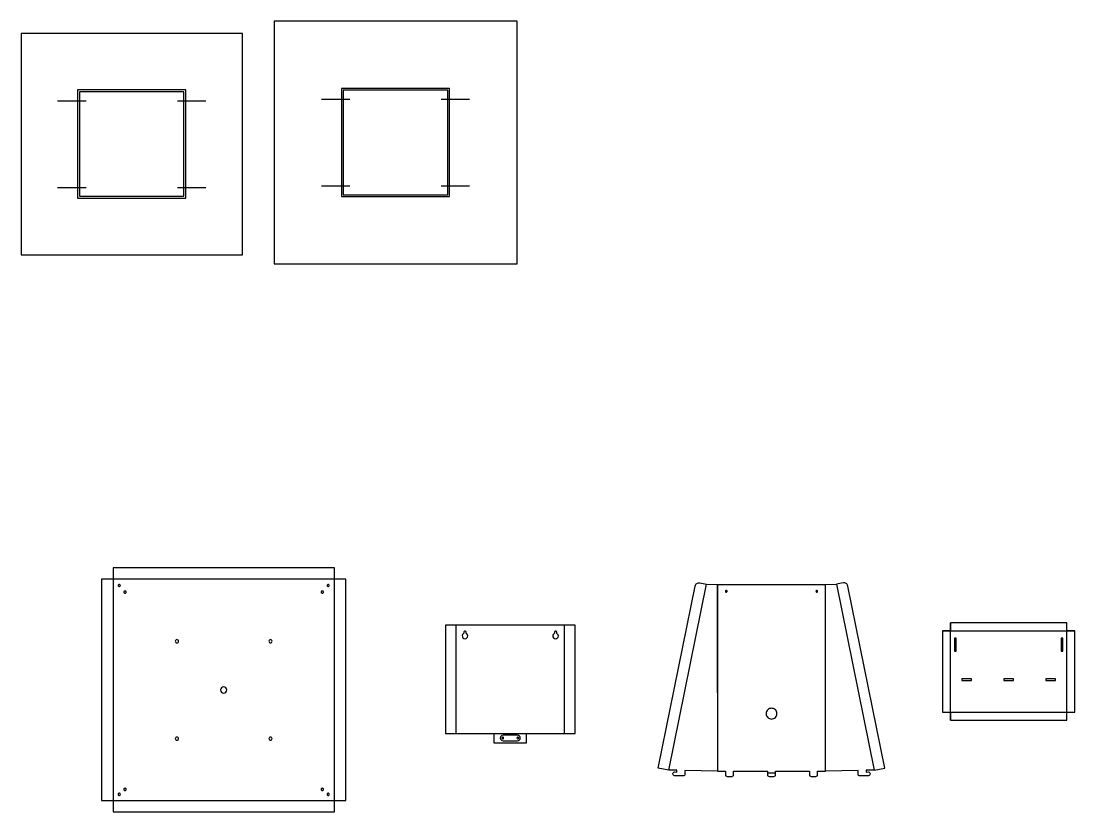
# Model space of a CAD drawing. Extents: x -337 to 6273, y 368 to 2065.
# Drawn here: x 4326 to 6273, y 409 to 1871 of the extents above; entities that cross this region are included whole.
import ezdxf

# ---------------------------------------------------------------- set-up
doc = ezdxf.new("R2010")
doc.units = 0
doc.header["$LTSCALE"] = 100
doc.layers.add('EBENE_1', color=1, linetype='CONTINUOUS')

msp = doc.modelspace()

# ---------------------------------------------------------------- linework, layer by layer
at = {"layer": 'EBENE_1', "color": 2}
for points in [[(5242.50259, 1870.68899), (4793.50259, 1870.68899), (4793.50259, 1421.68899), (5242.50259, 1421.68899), (5242.50259, 1870.68899)], [(4735.127903, 1847.798761), (4326.127903, 1847.798761), (4326.127903, 1438.798761), (4735.127903, 1438.798761), (4735.127903, 1847.798761)], [(4627.127903, 1739.798761), (4434.127903, 1739.798761), (4434.127903, 1546.798761), (4627.127903, 1546.798761), (4627.127903, 1739.798761)], [(5114.50259, 1742.68899), (4921.50259, 1742.68899), (4921.50259, 1549.68899), (5114.50259, 1549.68899), (5114.50259, 1742.68899)]]:
    msp.add_lwpolyline(points, close=True, dxfattribs=at)
at = {"layer": 'EBENE_1', "color": 1}
for points in [[(4630.627903, 1743.298761), (4430.627903, 1743.298761), (4430.627903, 1543.298761), (4630.627903, 1543.298761), (4630.627903, 1743.298761)], [(5118.00259, 1746.18899), (4918.00259, 1746.18899), (4918.00259, 1546.18899), (5118.00259, 1546.18899), (5118.00259, 1746.18899)], [(4905.017869, 838.884814), (4905.017869, 859.884814), (4496.017869, 859.884814), (4496.017869, 838.884814), (4475.017869, 838.884814), (4475.017869, 429.884814), (4496.017869, 429.884814), (4496.017869, 408.884814), (4905.017869, 408.884814), (4905.017869, 429.884814), (4926.017869, 429.884814), (4926.017869, 838.884814), (4905.017869, 838.884814)], [(6043.439524, 743.375488), (6028.439524, 743.375488), (6028.439524, 593.375488), (6043.439524, 593.375488), (6043.439524, 578.375488), (6258.439524, 578.375488), (6258.439524, 593.375488), (6273.439524, 593.375488), (6273.439524, 743.375488), (6258.439524, 743.375488), (6258.439524, 758.375488), (6043.439524, 758.375488), (6043.439524, 743.375488)], [(6053.989275, 729.925488), (6050.889275, 729.925488), (6050.889275, 705.925488), (6053.989275, 705.925488), (6053.989275, 729.925488)], [(6250.989774, 729.925559), (6247.889774, 729.925559), (6247.889774, 705.925559), (6250.989774, 705.925559), (6250.989774, 729.925559)], [(6082.439524, 655.025488), (6064.439524, 655.025488), (6064.439524, 651.925488), (6082.439524, 651.925488), (6082.439524, 655.025488)], [(6159.939524, 655.025488), (6141.939524, 655.025488), (6141.939524, 651.925488), (6159.939524, 651.925488), (6159.939524, 655.025488)], [(6237.439524, 655.025488), (6219.439524, 655.025488), (6219.439524, 651.925488), (6237.439524, 651.925488), (6237.439524, 655.025488)]]:
    msp.add_lwpolyline(points, close=True, dxfattribs=at)
for points in [[(4393.631691, 1723.298761), (4446.241859, 1723.298761)], [(4615.013946, 1723.298761), (4667.624115, 1723.298761)], [(4881.006378, 1726.18899), (4933.616547, 1726.18899)], [(5102.388633, 1726.18899), (5154.998802, 1726.18899)], [(4393.631691, 1563.298761), (4446.241859, 1563.298761)], [(4615.013946, 1563.298761), (4667.624115, 1563.298761)], [(4881.006378, 1566.18899), (4933.616547, 1566.18899)], [(5102.388633, 1566.18899), (5154.998802, 1566.18899)], [(5704.817024, 481.373559), (5720.78225, 481.373559)]]:
    msp.add_lwpolyline(points, dxfattribs=at)
at = {"layer": 'EBENE_1', "color": 5}
for points in [[(4496.018071, 859.884814), (4496.017668, 408.884814)], [(4905.018071, 408.884814), (4905.017668, 859.884814)], [(4926.017869, 838.884613), (4475.017869, 838.885015)], [(5612.799759, 829.467992), (5812.799759, 829.467992)], [(5612.800044, 629.469242), (5612.800044, 829.468994)], [(5812.799028, 629.469242), (5812.799028, 829.468994)], [(5130.134647, 553.91108), (5130.134647, 753.910833)], [(5330.133631, 553.91108), (5330.133631, 753.910833)], [(6028.439524, 743.37498), (6273.439524, 743.37498)], [(6043.440032, 578.375488), (6043.440032, 758.375488)], [(6258.439016, 578.375488), (6258.439016, 758.375488)], [(6028.439524, 593.375996), (6273.439524, 593.375996)], [(5199.953674, 553.911071), (5260.314603, 553.911071)], [(4475.017869, 429.884613), (4926.017869, 429.885015)]]:
    msp.add_lwpolyline(points, dxfattribs=at)
for points in [[(4505.468313, 827.384937, 0.199589), (4506.068744, 825.935368, 0.199589), (4507.518313, 825.334937, 0.199589), (4508.967882, 825.935368, 0.199589), (4509.568313, 827.384937, 0.199589), (4508.967882, 828.834506, 0.199589), (4507.518313, 829.434937, 0.199589), (4506.068744, 828.834506, 0.199589), (4505.468313, 827.384937)], [(4895.567425, 827.384937, 0.199589), (4894.966994, 828.834506, 0.199589), (4893.517425, 829.434937, 0.199589), (4892.067857, 828.834506, 0.199589), (4891.467425, 827.384937, 0.199589), (4892.067857, 825.935368, 0.199589), (4893.517425, 825.334937, 0.199589), (4894.966994, 825.935368, 0.199589), (4895.567425, 827.384937)], [(5630.66055, 816.683367, 0.199589), (5630.206566, 817.779382, 0.199589), (5629.11055, 818.233367, 0.199589), (5628.014535, 817.779382, 0.199589), (5627.56055, 816.683367, 0.199589), (5628.014535, 815.587351, 0.199589), (5629.11055, 815.133367, 0.199589), (5630.206566, 815.587351, 0.199589), (5630.66055, 816.683367)], [(5798.038522, 816.683367, 0.199589), (5797.584537, 817.779382, 0.199589), (5796.488522, 818.233367, 0.199589), (5795.392506, 817.779382, 0.199589), (5794.938522, 816.683367, 0.199589), (5795.392506, 815.587351, 0.199589), (5796.488522, 815.133367, 0.199589), (5797.584537, 815.587351, 0.199589), (5798.038522, 816.683367)], [(4516.117932, 815.18416, 0.199589), (4516.718363, 813.734591, 0.199589), (4518.167932, 813.13416, 0.199589), (4519.617501, 813.734591, 0.199589), (4520.217932, 815.18416, 0.199589), (4519.617501, 816.633729, 0.199589), (4518.167932, 817.23416, 0.199589), (4516.718363, 816.633729, 0.199589), (4516.117932, 815.18416)], [(4884.818003, 815.18416, 0.199589), (4884.217572, 816.633729, 0.199589), (4882.768003, 817.23416, 0.199589), (4881.318434, 816.633729, 0.199589), (4880.718003, 815.18416, 0.199589), (4881.318434, 813.734591, 0.199589), (4882.768003, 813.13416, 0.199589), (4884.217572, 813.734591, 0.199589), (4884.818003, 815.18416)], [(5144.08037, 739.002474, -0.094486), (5143.271026, 738.112145), (5143.268843, 738.110456, 0.199589), (5141.377428, 734.696239, 0.199589), (5142.454213, 730.94459, 0.228571), (5146.445733, 729.020539, 0.199588), (5150.051939, 730.514278, 0.199587), (5151.545708, 734.120492, 0.228913), (5149.622525, 738.110495, -0.076749), (5148.866963, 738.909999, -0.131385), (5148.546347, 740.002891), (5148.545708, 741.158467, 0.199586), (5147.930626, 742.643385, 0.199586), (5146.445709, 743.258467, 0.199586), (5144.96079, 742.643385, 0.199586), (5144.345708, 741.158468), (5144.345712, 740.012343, -0.133645), (5144.08037, 739.002474)], [(5311.458342, 739.002474, -0.094486), (5310.648998, 738.112145), (5310.646815, 738.110456, 0.199589), (5308.7554, 734.696239, 0.199589), (5309.832185, 730.94459, 0.228571), (5313.823705, 729.020539, 0.199588), (5317.429911, 730.514278, 0.199587), (5318.92368, 734.120492, 0.228913), (5317.000496, 738.110495, -0.076749), (5316.244935, 738.909999, -0.131385), (5315.924319, 740.002891), (5315.92368, 741.158467, 0.199586), (5315.308598, 742.643385, 0.199586), (5313.823681, 743.258467, 0.199586), (5312.338762, 742.643385, 0.199586), (5311.72368, 741.158468), (5311.723684, 740.012343, -0.133645), (5311.458342, 739.002474)], [(4616.967869, 724.384814, 0.199589), (4616.103834, 726.470779, 0.199589), (4614.017869, 727.334814, 0.199589), (4611.931904, 726.470779, 0.199589), (4611.067869, 724.384814, 0.199589), (4611.931904, 722.298849, 0.199589), (4614.017869, 721.434814, 0.199589), (4616.103834, 722.298849, 0.199589), (4616.967869, 724.384814)], [(4789.967869, 724.384814, 0.199589), (4789.103834, 726.470779, 0.199589), (4787.017869, 727.334814, 0.199589), (4784.931904, 726.470779, 0.199589), (4784.067869, 724.384814, 0.199589), (4784.931904, 722.298849, 0.199589), (4787.017869, 721.434814, 0.199589), (4789.103834, 722.298849, 0.199589), (4789.967869, 724.384814)], [(4706.267869, 634.384814, 0.199589), (4704.583733, 638.450678, 0.199589), (4700.517869, 640.134814, 0.199589), (4696.452005, 638.450678, 0.199589), (4694.767869, 634.384814, 0.199589), (4696.452005, 630.31895, 0.199589), (4700.517869, 628.634814, 0.199589), (4704.583733, 630.31895, 0.199589), (4706.267869, 634.384814)], [(5722.799759, 590.554741, 0.199589), (5719.870827, 597.625809, 0.199589), (5712.799759, 600.554741, 0.199589), (5705.728691, 597.625809, 0.199589), (5702.799759, 590.554741, 0.199589), (5705.728691, 583.483673, 0.199589), (5712.799759, 580.554741, 0.199589), (5719.870827, 583.483673, 0.199589), (5722.799759, 590.554741)], [(4616.967869, 544.384814, 0.199589), (4616.103834, 546.470779, 0.199589), (4614.017869, 547.334814, 0.199589), (4611.931904, 546.470779, 0.199589), (4611.067869, 544.384814, 0.199589), (4611.931904, 542.298849, 0.199589), (4614.017869, 541.434814, 0.199589), (4616.103834, 542.298849, 0.199589), (4616.967869, 544.384814)], [(4789.967869, 544.384814, 0.199589), (4789.103834, 546.470779, 0.199589), (4787.017869, 547.334814, 0.199589), (4784.931904, 546.470779, 0.199589), (4784.067869, 544.384814, 0.199589), (4784.931904, 542.298849, 0.199589), (4787.017869, 541.434814, 0.199589), (4789.103834, 542.298849, 0.199589), (4789.967869, 544.384814)], [(5243.634139, 550.491815), (5216.634139, 550.491815, 0.199588), (5213.09862, 549.027335, 0.199588), (5211.634139, 545.491822), (5211.634139, 545.491821, 0.199588), (5213.09862, 541.956308, 0.199588), (5216.634139, 540.491828), (5243.634139, 540.491828, 0.199588), (5247.169657, 541.956308, 0.199588), (5248.634139, 545.491821), (5248.634139, 545.491822, 0.199588), (5247.169657, 549.027335, 0.199588), (5243.634139, 550.491815)], [(5217.784139, 545.491821, 0.199589), (5217.330154, 546.587837, 0.199589), (5216.234139, 547.041821, 0.199589), (5215.138123, 546.587837, 0.199589), (5214.684139, 545.491821, 0.199589), (5215.138123, 544.395806, 0.199589), (5216.234139, 543.941821, 0.199589), (5217.330154, 544.395806, 0.199589), (5217.784139, 545.491821)], [(5245.584139, 545.491821, 0.199589), (5245.130154, 546.587837, 0.199589), (5244.034139, 547.041821, 0.199589), (5242.938123, 546.587837, 0.199589), (5242.484139, 545.491821, 0.199589), (5242.938123, 544.395806, 0.199589), (5244.034139, 543.941821, 0.199589), (5245.130154, 544.395806, 0.199589), (5245.584139, 545.491821)], [(4516.117932, 450.585066, 0.199589), (4516.718363, 449.135497, 0.199589), (4518.167932, 448.535066, 0.199589), (4519.617501, 449.135497, 0.199589), (4520.217932, 450.585066, 0.199589), (4519.617501, 452.034635, 0.199589), (4518.167932, 452.635066, 0.199589), (4516.718363, 452.034635, 0.199589), (4516.117932, 450.585066)], [(4884.818003, 450.585066, 0.199589), (4884.217572, 452.034635, 0.199589), (4882.768003, 452.635066, 0.199589), (4881.318434, 452.034635, 0.199589), (4880.718003, 450.585066, 0.199589), (4881.318434, 449.135497, 0.199589), (4882.768003, 448.535066, 0.199589), (4884.217572, 449.135497, 0.199589), (4884.818003, 450.585066)], [(4505.468313, 441.384691, 0.199589), (4506.068744, 439.935123, 0.199589), (4507.518313, 439.334691, 0.199589), (4508.967882, 439.935123, 0.199589), (4509.568313, 441.384691, 0.199589), (4508.967882, 442.83426, 0.199589), (4507.518313, 443.434691, 0.199589), (4506.068744, 442.83426, 0.199589), (4505.468313, 441.384691)], [(4895.567425, 441.384691, 0.199589), (4894.966994, 442.83426, 0.199589), (4893.517425, 443.434691, 0.199589), (4892.067857, 442.83426, 0.199589), (4891.467425, 441.384691, 0.199589), (4892.067857, 439.935123, 0.199589), (4893.517425, 439.334691, 0.199589), (4894.966994, 439.935123, 0.199589), (4895.567425, 441.384691)]]:
    msp.add_lwpolyline(points, format="xyb", close=True, dxfattribs=at)
for points in [[(5522.813466, 486.038708), (5503.215494, 490.028631), (5571.708611, 826.457723, -0.199588), (5574.91916, 831.21616, -0.199588), (5580.554072, 832.310742), (5592.802805, 829.81704)], [(5612.799759, 484.467992), (5552.808897, 485.515136), (5552.68673, 478.516202, -0.199589), (5551.771162, 476.41054, -0.199589), (5549.63483, 475.569016), (5533.637267, 475.848255, -0.199589), (5531.531605, 476.763823, -0.199589), (5530.690081, 478.900155), (5530.705788, 479.800018, -0.199589), (5531.621356, 481.90568, -0.199589), (5533.757688, 482.747204), (5537.757079, 482.677394), (5537.811182, 485.776922), (5522.813466, 486.038708), (5592.802805, 829.81704), (5612.799759, 829.467992), (5612.799759, 484.467992), (5627.799759, 484.467992), (5627.799759, 477.467992, 0.199589), (5628.678438, 475.346671, 0.199589), (5630.799759, 474.467992), (5639.799759, 474.467992, 0.199589), (5641.921079, 475.346671, 0.199589), (5642.799759, 477.467992), (5642.799759, 484.467992), (5705.299759, 484.467992), (5705.299759, 477.467992, 0.199589), (5706.178438, 475.346671, 0.199589), (5708.299759, 474.467992), (5717.299759, 474.467992, 0.199589), (5719.421079, 475.346671, 0.199589), (5720.299759, 477.467992), (5720.299759, 484.467992), (5782.799759, 484.467992), (5782.799759, 477.467992, 0.199589), (5783.678438, 475.346671, 0.199589), (5785.799759, 474.467992), (5794.799759, 474.467992, 0.199589), (5796.921079, 475.346671, 0.199589), (5797.799759, 477.467992), (5797.799759, 484.467992), (5812.799759, 484.467992), (5812.799759, 829.467992), (5832.796713, 829.81704), (5902.786051, 486.038708), (5887.788336, 485.776922), (5887.842438, 482.677394), (5891.841829, 482.747204, -0.199589), (5893.978161, 481.90568, -0.199589), (5894.893729, 479.800018), (5894.909437, 478.900155, -0.199589), (5894.067913, 476.763823, -0.199589), (5891.962251, 475.848255), (5875.964688, 475.569016, -0.199589), (5873.828355, 476.41054, -0.199589), (5872.912787, 478.516202), (5872.79062, 485.515136), (5812.799759, 484.467992)], [(5902.786051, 486.038708), (5922.384023, 490.028631), (5853.890906, 826.457723, 0.199588), (5850.680357, 831.21616, 0.199588), (5845.045445, 832.310742), (5832.796713, 829.81704)]]:
    msp.add_lwpolyline(points, format="xyb", dxfattribs=at)
msp.add_lwpolyline([(5199.927139, 553.91108), (5199.927139, 536.491833), (5260.341139, 536.491833), (5260.341139, 553.91108), (5350.134139, 553.91108), (5350.134139, 753.910833), (5110.134139, 753.910833), (5110.134139, 553.91108), (5199.927139, 553.91108)], close=True, dxfattribs=at)

doc.saveas('drawing.dxf')
